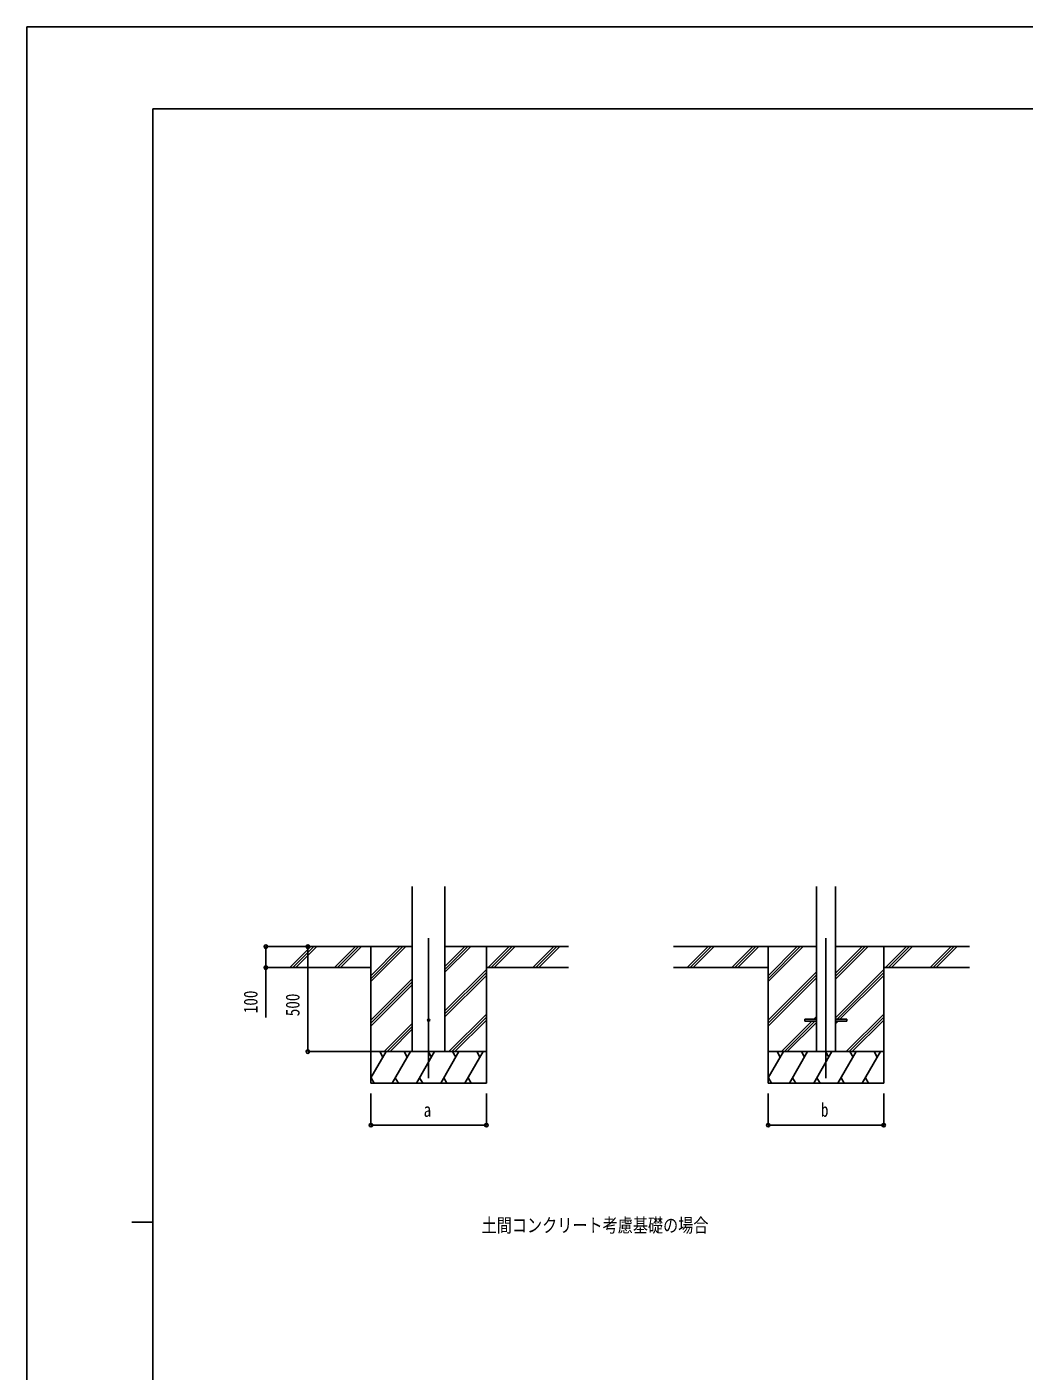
# Model space of a CAD drawing. Units: millimetres, scale not verified. Extents: x -8410 to 8410, y -5941 to 5943.
# Drawn here: x -8410 to -3662, y -456 to 5943 of the extents above; entities that cross this region are included whole.
import ezdxf
from ezdxf.enums import TextEntityAlignment as Align

# ---------------------------------------------------------------- set-up
doc = ezdxf.new("R2010")
doc.units = ezdxf.units.MM
doc.header["$LTSCALE"] = 30
for name, color, linetype in [('0-2_USER1', 3, 'Continuous'), ('0-4_YKK_12', 2, 'Continuous'), ('0-5_YKK_13', 4, 'Continuous'), ('0-6_YKK_A1', 4, 'Continuous'), ('0-7_YKK_D', 6, 'Continuous'), ('0-8_YKK_ZWAK', 7, 'Continuous')]:
    doc.layers.add(name, color=color, linetype=linetype)
doc.styles.add('ＭＳ ゴシック', font='')
doc.styles.get('ＭＳ ゴシック').set_extended_font_data('MS Gothic')

msp = doc.modelspace()

# ---------------------------------------------------------------- linework, layer by layer
at = {"layer": '0-4_YKK_12'}
for p, q in [((-6497.16, 938.53), (-6497.16, 1604.57)), ((-4605.59, 938.53), (-4605.59, 1604.57))]:
    msp.add_line(p, q, dxfattribs=at)
at = {"layer": '0-5_YKK_13'}
for p, q in [((-4705.59, 1219.59), (-4705.59, 1210.59)), ((-4705.59, 1219.59), (-4650.79, 1219.59)), ((-4560.39, 1219.59), (-4505.59, 1219.59)), ((-4505.59, 1219.59), (-4505.59, 1210.59)), ((-4705.59, 1210.59), (-4650.79, 1210.59)), ((-4560.39, 1210.59), (-4505.59, 1210.59))]:
    msp.add_line(p, q, dxfattribs=at)
msp.add_circle((-6497.16, 1215.09), 5, dxfattribs=at)
at = {"layer": '0-6_YKK_A1'}
for p, q in [((-6574.91, 1065.09), (-6574.91, 1850.44)), ((-6419.41, 1065.09), (-6419.41, 1850.44)), ((-4650.79, 1850.44), (-4650.79, 1065.09)), ((-4560.39, 1850.44), (-4560.39, 1065.09)), ((-6574.91, 1565.09), (-7223.11, 1565.09)), ((-7156.42, 1466.49), (-7057.82, 1565.09)), ((-7143.68, 1465.09), (-7043.68, 1565.09)), ((-7129.54, 1465.09), (-7029.54, 1565.09)), ((-6944.29, 1466.49), (-6845.69, 1565.09)), ((-6931.55, 1465.09), (-6831.55, 1565.09)), ((-6917.41, 1465.09), (-6817.41, 1565.09)), ((-6772.16, 1565.09), (-6772.16, 915.09)), ((-6772.16, 1398.21), (-6605.27, 1565.09)), ((-6772.16, 1412.35), (-6619.42, 1565.09)), ((-6772.16, 1426.49), (-6633.56, 1565.09)), ((-6419.41, 1442.59), (-6296.91, 1565.09)), ((-6419.41, 1456.73), (-6311.05, 1565.09)), ((-6419.41, 1470.88), (-6325.19, 1565.09)), ((-6419.41, 1565.09), (-5831.54, 1565.09)), ((-6222.16, 1565.09), (-6222.16, 915.09)), ((-6213.06, 1465.09), (-6113.06, 1565.09)), ((-6198.92, 1465.09), (-6098.92, 1565.09)), ((-6184.77, 1465.09), (-6084.77, 1565.09)), ((-6000.93, 1465.09), (-5900.93, 1565.09)), ((-5986.78, 1465.09), (-5886.78, 1565.09)), ((-5972.64, 1465.09), (-5872.64, 1565.09)), ((-4650.79, 1565.09), (-5331.54, 1565.09)), ((-5264.85, 1466.49), (-5166.25, 1565.09)), ((-5252.11, 1465.09), (-5152.11, 1565.09)), ((-5237.97, 1465.09), (-5137.97, 1565.09)), ((-5052.72, 1466.49), (-4954.12, 1565.09)), ((-5039.98, 1465.09), (-4939.98, 1565.09)), ((-5025.84, 1465.09), (-4925.84, 1565.09)), ((-4880.59, 1565.09), (-4880.59, 915.09)), ((-4880.59, 1398.21), (-4713.7, 1565.09)), ((-4880.59, 1412.35), (-4727.85, 1565.09)), ((-4880.59, 1426.49), (-4741.99, 1565.09)), ((-4560.39, 1410.04), (-4405.34, 1565.09)), ((-4560.39, 1424.18), (-4419.48, 1565.09)), ((-4560.39, 1438.33), (-4433.62, 1565.09)), ((-4560.39, 1565.09), (-3922.38, 1565.09)), ((-4330.59, 1565.09), (-4330.59, 915.09)), ((-4321.49, 1465.09), (-4221.49, 1565.09)), ((-4307.35, 1465.09), (-4207.35, 1565.09)), ((-4293.2, 1465.09), (-4193.2, 1565.09)), ((-4109.36, 1465.09), (-4009.36, 1565.09)), ((-4095.21, 1465.09), (-3995.21, 1565.09)), ((-4081.07, 1465.09), (-3981.07, 1565.09)), ((-6772.16, 1465.09), (-7223.11, 1465.09)), ((-6772.16, 1214.36), (-6574.91, 1411.61)), ((-6419.41, 1258.74), (-6222.16, 1455.99)), ((-6419.41, 1244.6), (-6222.16, 1441.85)), ((-6419.41, 1230.46), (-6222.16, 1427.71)), ((-6222.16, 1465.09), (-5831.54, 1465.09)), ((-4880.59, 1465.09), (-5331.54, 1465.09)), ((-4880.59, 1214.36), (-4650.79, 1444.16)), ((-4880.59, 1200.22), (-4650.79, 1430.02)), ((-4880.59, 1186.08), (-4650.79, 1415.88)), ((-4560.39, 1226.2), (-4330.59, 1455.99)), ((-4552.85, 1219.59), (-4330.59, 1441.85)), ((-4538.71, 1219.59), (-4330.59, 1427.71)), ((-4330.59, 1465.09), (-3922.38, 1465.09)), ((-6772.16, 1200.22), (-6574.91, 1397.47)), ((-6772.16, 1186.08), (-6574.91, 1383.33)), ((-6400.93, 1065.09), (-6222.16, 1243.86)), ((-6386.79, 1065.09), (-6222.16, 1229.72)), ((-4663.23, 1219.59), (-4650.79, 1232.03)), ((-4509.36, 1065.09), (-4330.59, 1243.86)), ((-4495.22, 1065.09), (-4330.59, 1229.72)), ((-6709.3, 1065.09), (-6574.91, 1199.48)), ((-6695.15, 1065.09), (-6574.91, 1185.34)), ((-6681.01, 1065.09), (-6574.91, 1171.19)), ((-6372.65, 1065.09), (-6222.16, 1215.58)), ((-4817.73, 1065.09), (-4672.23, 1210.59)), ((-4803.58, 1065.09), (-4658.08, 1210.59)), ((-4789.44, 1065.09), (-4650.79, 1203.74)), ((-4560.39, 1197.91), (-4547.71, 1210.59)), ((-4481.08, 1065.09), (-4330.59, 1215.58)), ((-6222.16, 1065.09), (-6772.16, 1065.09)), ((-6772.16, 939.64), (-6699.73, 1065.09)), ((-6714.73, 1039.11), (-6729.73, 1065.09)), ((-6670.86, 915.09), (-6584.26, 1065.09)), ((-6599.26, 1039.11), (-6614.26, 1065.09)), ((-6555.39, 915.09), (-6468.79, 1065.09)), ((-6483.79, 1039.11), (-6498.79, 1065.09)), ((-6439.92, 915.09), (-6353.32, 1065.09)), ((-6368.32, 1039.11), (-6383.32, 1065.09)), ((-6324.45, 915.09), (-6237.85, 1065.09)), ((-6252.85, 1039.11), (-6267.85, 1065.09)), ((-4330.59, 1065.09), (-4880.59, 1065.09)), ((-4880.59, 939.64), (-4808.16, 1065.09)), ((-4823.16, 1039.11), (-4838.16, 1065.09)), ((-4779.29, 915.09), (-4692.69, 1065.09)), ((-4707.69, 1039.11), (-4722.69, 1065.09)), ((-4663.82, 915.09), (-4577.22, 1065.09)), ((-4592.22, 1039.11), (-4607.22, 1065.09)), ((-4548.35, 915.09), (-4461.75, 1065.09)), ((-4476.75, 1039.11), (-4491.75, 1065.09)), ((-4432.88, 915.09), (-4346.28, 1065.09)), ((-4361.28, 1039.11), (-4376.28, 1065.09)), ((-6772.16, 915.09), (-6222.16, 915.09)), ((-6771.33, 941.07), (-6756.33, 915.09)), ((-6655.86, 941.07), (-6640.86, 915.09)), ((-6540.39, 941.07), (-6525.39, 915.09)), ((-6424.92, 941.07), (-6409.92, 915.09)), ((-6309.45, 941.07), (-6294.45, 915.09)), ((-4880.59, 915.09), (-4330.59, 915.09)), ((-4879.76, 941.07), (-4864.76, 915.09)), ((-4764.29, 941.07), (-4749.29, 915.09)), ((-4648.82, 941.07), (-4633.82, 915.09)), ((-4533.35, 941.07), (-4518.35, 915.09)), ((-4417.88, 941.07), (-4402.88, 915.09))]:
    msp.add_line(p, q, dxfattribs=at)
at = {"layer": '0-7_YKK_D'}
for p, q in [((-7157.49, 1565.09), (-7273.16, 1565.09)), ((-7072.16, 1565.09), (-7072.16, 1065.09)), ((-7157.49, 1465.09), (-7273.16, 1465.09)), ((-6773.16, 1065.09), (-7073.16, 1065.09)), ((-6772.16, 865.09), (-6772.16, 714.09)), ((-6222.16, 865.09), (-6222.16, 714.09)), ((-4880.59, 865.09), (-4880.59, 714.09)), ((-4330.59, 865.09), (-4330.59, 714.09)), ((-6772.16, 715.09), (-6222.16, 715.09)), ((-4880.59, 715.09), (-4330.59, 715.09))]:
    msp.add_line(p, q, dxfattribs=at)
msp.add_lwpolyline([(-7272.16, 1565.09), (-7272.16, 1465.09), (-7272.16, 1227.89)], dxfattribs=at)
for centre in [(-7272.16, 1565.09), (-7072.16, 1565.09), (-7272.16, 1465.09), (-7072.16, 1065.09), (-6772.16, 715.09), (-6222.16, 715.09), (-4880.59, 715.09), (-4330.59, 715.09)]:
    msp.add_circle(centre, 8.5, dxfattribs=at)
at = {"layer": '0-8_YKK_ZWAK'}
for p, q in [((7790.04, 5553.4), (-7809.96, 5553.4)), ((-7809.96, -5046.6), (-7809.96, 5553.4)), ((-7909.96, 253.4), (-7809.96, 253.4))]:
    msp.add_line(p, q, dxfattribs=at)
msp.add_lwpolyline([(-8410, -5936.6), (8410, -5936.6), (8410, 5943.4), (-8410, 5943.4)], close=True, dxfattribs=at)

# ---------------------------------------------------------------- texts
at = {"layer": '0-2_USER1', "style": 'ＭＳ ゴシック', "width": 0.8}
msp.add_text('土間コンクリート考慮基礎の場合', height=65.98, dxfattribs=at).set_placement((-6245, 185.4), align=Align.BOTTOM_LEFT)
at = {"layer": '0-7_YKK_D', "style": 'ＭＳ ゴシック', "width": 0.8}
for s, p in [('100', (-7292.16, 1247.89)), ('500', (-7092.16, 1233.49))]:
    msp.add_text(s, height=65.98, rotation=90, dxfattribs=at).set_placement(p, align=Align.BOTTOM_LEFT)
for s, p in [('a', (-6521.16, 735.09)), ('b', (-4629.59, 735.09))]:
    msp.add_text(s, height=65.98, dxfattribs=at).set_placement(p, align=Align.BOTTOM_LEFT)

doc.saveas('drawing.dxf')
